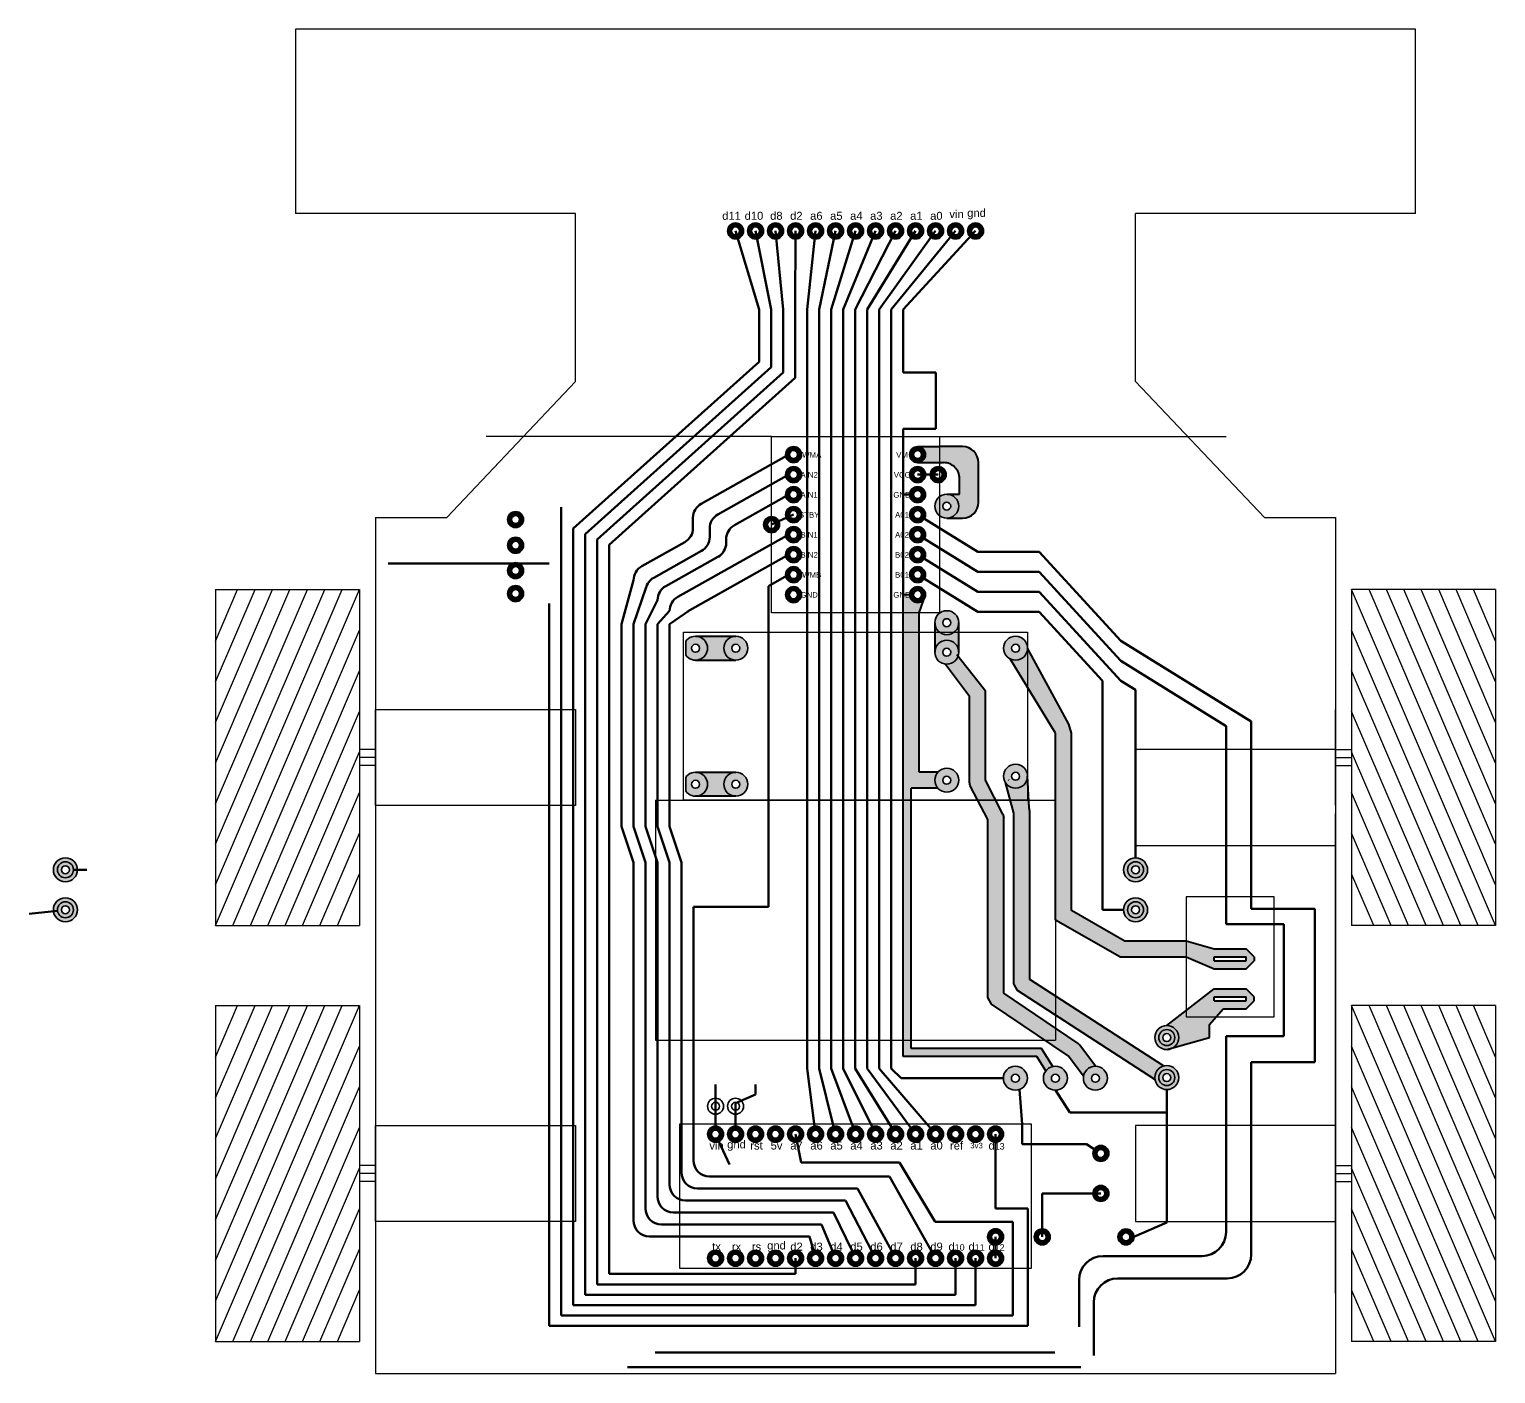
# Model space of a CAD drawing. Header units: millimetres. Extents: x 19 to 945, y 10 to 287.
# Drawn here: x 509.5 to 692.8, y 96.8 to 264.8 of the extents above; entities that cross this region are included whole.
import ezdxf

# ---------------------------------------------------------------- set-up
doc = ezdxf.new("R2010")
doc.units = ezdxf.units.MM
for name, color, linetype, lineweight in [('alimentacion', 7, 'Continuous', 40), ('ribetes', 7, 'Continuous', 100), ('TALADRO', 7, 'Continuous', 35)]:
    doc.layers.add(name, color=color, linetype=linetype, lineweight=lineweight)
for name, color, linetype in [('motores', 160, 'Continuous'), ('placas', 80, 'Continuous'), ('ruedas', 160, 'Continuous')]:
    doc.layers.add(name, color=color, linetype=linetype)
doc.styles.get("Standard").update_dxf_attribs({"font": 'arial.ttf'})

msp = doc.modelspace()

# ---------------------------------------------------------------- hatches: boundary and pattern name
at = {"layer": 'alimentacion'}
h = msp.add_hatch(color=256, dxfattribs=at)
h.dxf.hatch_style = 1
h.paths.add_polyline_path([(628.11, 210.7, 0.414214), (626.11, 212.7), (623.25, 212.7), (623.25, 210.7), (623.75, 210.7, -0.415831), (625.75, 208.69), (625.74, 206.76), (624.15, 206.76, -0.414214), (625.65, 205.26, -0.414214), (624.15, 203.76), (626.11, 203.76, 0.414214), (628.11, 205.76)])
h.paths.add_polyline_path([(623.25, 212.7), (620.5, 212.7, -0.414214), (621.5, 211.7, -0.414214), (620.5, 210.7), (622.82, 210.7), (623.25, 210.7)])
h = msp.add_hatch(color=256, dxfattribs=at)
h.dxf.hatch_style = 1
h.paths.add_polyline_path([(620.69, 191.95), (621.27, 193.56, -0.701288), (619.5, 194.2), (618.69, 194.2), (618.69, 136.5), (635.41, 136.5), (636.54, 134.7, -0.173629), (637.4, 135.23), (636, 137.5), (619.69, 137.5), (619.69, 170.01), (623.03, 170.01, -0.184483), (622.65, 171.01, -0.184483), (623.03, 172.01), (620.69, 172.01)])
h = msp.add_hatch(color=256, dxfattribs=at)
h.dxf.hatch_style = 1
h.paths.add_polyline_path([(625.65, 190.7, 1), (622.65, 190.7, 1)])
h.paths.add_polyline_path([(623.65, 190.7, -1), (624.65, 190.7, -1)], flags=16)
h.paths.add_polyline_path([(625.65, 190.7, -1), (622.65, 190.7), (622.65, 187.01, -1), (625.65, 187.01)])
h.paths.add_polyline_path([(622.65, 187.01, 1), (625.65, 187.01, 1)])
h.paths.add_polyline_path([(624.65, 187.01, -1), (623.65, 187.01, -1)], flags=16)
h = msp.add_hatch(color=256, dxfattribs=at)
h.dxf.hatch_style = 1
h.paths.add_polyline_path([(597.78, 189.01), (592.75, 189.01, -1), (592.75, 186.01), (597.78, 186.01, -0.414214), (596.28, 187.51, -0.414214)])
h.paths.add_polyline_path([(591.53, 188.37), (591.53, 186.65, 3.16825)])
h.paths.add_polyline_path([(593.25, 187.51, -1), (592.25, 187.51, -1)], flags=16)
h.paths.add_polyline_path([(596.28, 187.51, 0.414214), (597.78, 186.01, 0.414214), (599.28, 187.51, 1)])
h.paths.add_polyline_path([(598.28, 187.51, -1), (597.28, 187.51, -1)], flags=16)
h.paths.add_polyline_path([(591.53, 171.37), (591.53, 169.65, 3.16825)])
h.paths.add_polyline_path([(593.25, 170.51, -1), (592.25, 170.51, -1)], flags=16)
h.paths.add_polyline_path([(597.78, 172.01), (592.75, 172.01, -1), (592.75, 169.01), (597.78, 169.01, -0.414214), (596.28, 170.51, -0.414214)])
h.paths.add_polyline_path([(596.28, 170.51, 0.414214), (597.78, 169.01, 0.414214), (599.28, 170.51, 1)])
h.paths.add_polyline_path([(598.28, 170.51, -1), (597.28, 170.51, -1)], flags=16)
h = msp.add_hatch(color=256, dxfattribs=at)
h.dxf.hatch_style = 1
h.paths.add_polyline_path([(639.75, 176.89), (639.4, 178.03), (634.25, 187.51, -0.560376), (632.07, 186.17), (637.75, 176.89), (637.75, 153.51), (645.79, 148.95), (654.07, 148.95), (657.57, 147.45), (661.57, 147.45), (662.57, 148.45), (662.57, 148.95), (661.57, 149.95), (657.57, 149.95), (654.07, 150.95), (646.32, 150.95), (639.75, 154.74)])
h.paths.add_polyline_path([(657.57, 148.95), (661.57, 148.95), (661.57, 148.45), (657.57, 148.45)], flags=16)
h.paths.add_polyline_path([(631.25, 187.51, 1), (634.25, 187.51, 1)])
h.paths.add_polyline_path([(633.25, 187.51, -1), (632.25, 187.51, -1)], flags=16)
h = msp.add_hatch(color=256, dxfattribs=at)
h.dxf.hatch_style = 1
h.paths.add_polyline_path([(631.28, 166.33), (631.17, 166.79), (628.97, 171.02), (628.97, 182.18), (628.69, 182.56), (625.57, 186.52, -0.346003), (624.01, 185.52), (626.97, 181.52), (626.97, 170.77), (627.08, 170.31), (629.28, 166.09), (629.28, 143.85), (629.72, 143.02), (639.32, 136.56), (641.25, 134.04, -0.360652), (642.72, 135.27), (640.8, 137.91), (640.57, 138.13), (631.28, 144.38)])
h = msp.add_hatch(color=256, dxfattribs=at)
h.dxf.hatch_style = 1
h.paths.add_polyline_path([(622.65, 171.01, 1), (625.65, 171.01, 1)])
h.paths.add_polyline_path([(624.65, 171.01, -1), (623.65, 171.01, -1)], flags=16)
h = msp.add_hatch(color=256, dxfattribs=at)
h.dxf.hatch_style = 1
h.paths.add_polyline_path([(634.54, 167.12), (634.44, 167.55), (634.25, 171.51, -0.759265), (631.47, 170.73), (632.54, 166.89), (632.54, 145.56), (633, 144.72), (650.17, 133.62, -0.038962), (650.15, 133.85, -0.337974), (651.25, 135.3), (634.54, 146.1)])
h.paths.add_polyline_path([(631.25, 171.51, 1), (634.25, 171.51, 1)])
h.paths.add_polyline_path([(633.25, 171.51, -1), (632.25, 171.51, -1)], flags=16)
h = msp.add_hatch(color=256, dxfattribs=at)
h.dxf.hatch_style = 1
h.paths.add_polyline_path([(634.22, 133.77, 1), (631.22, 133.77, 1)])
h.paths.add_polyline_path([(632.22, 133.77, -1), (633.22, 133.77, -1)], flags=16)
h.paths.add_polyline_path([(639.22, 133.77, 1), (636.22, 133.77, 1)])
h.paths.add_polyline_path([(637.22, 133.77, -1), (638.22, 133.77, -1)], flags=16)
h.paths.add_polyline_path([(644.22, 133.77, 1), (641.22, 133.77, 1)])
h.paths.add_polyline_path([(642.22, 133.77, -1), (643.22, 133.77, -1)], flags=16)
h.paths.add_polyline_path([(658.69, 142.45), (661.57, 142.45), (662.57, 143.45), (662.57, 143.95), (661.57, 144.95), (657.57, 144.95), (651.65, 140.35, -0.414214), (653.15, 138.85, -0.261174), (652.43, 137.57), (656.98, 138.85), (656.98, 140.49)])
h.paths.add_polyline_path([(657.57, 143.45), (657.57, 143.95), (661.57, 143.95), (661.57, 143.45)], flags=16)
at = {"layer": 'TALADRO'}
h = msp.add_hatch(color=256, dxfattribs=at)
h.dxf.hatch_style = 1
h.paths.add_polyline_path([(598.75, 239.65, 1), (596.75, 239.65, 1)])
h.paths.add_polyline_path([(597.25, 239.65, -1), (598.25, 239.65, -1)], flags=16)
h = msp.add_hatch(color=256, dxfattribs=at)
h.dxf.hatch_style = 1
h.paths.add_polyline_path([(601.25, 239.65, 1), (599.25, 239.65, 1)])
h.paths.add_polyline_path([(599.75, 239.65, -1), (600.75, 239.65, -1)], flags=16)
h = msp.add_hatch(color=256, dxfattribs=at)
h.dxf.hatch_style = 1
h.paths.add_polyline_path([(603.75, 239.65, 1), (601.75, 239.65, 1)])
h.paths.add_polyline_path([(602.25, 239.65, -1), (603.25, 239.65, -1)], flags=16)
h = msp.add_hatch(color=256, dxfattribs=at)
h.dxf.hatch_style = 1
h.paths.add_polyline_path([(606.25, 239.65, 1), (604.25, 239.65, 1)])
h.paths.add_polyline_path([(604.75, 239.65, -1), (605.75, 239.65, -1)], flags=16)
h = msp.add_hatch(color=256, dxfattribs=at)
h.dxf.hatch_style = 1
h.paths.add_polyline_path([(608.75, 239.65, 1), (606.75, 239.65, 1)])
h.paths.add_polyline_path([(607.25, 239.65, -1), (608.25, 239.65, -1)], flags=16)
h = msp.add_hatch(color=256, dxfattribs=at)
h.dxf.hatch_style = 1
h.paths.add_polyline_path([(611.25, 239.65, 1), (609.25, 239.65, 1)])
h.paths.add_polyline_path([(609.75, 239.65, -1), (610.75, 239.65, -1)], flags=16)
h = msp.add_hatch(color=256, dxfattribs=at)
h.dxf.hatch_style = 1
h.paths.add_polyline_path([(613.75, 239.65, 1), (611.75, 239.65, 1)])
h.paths.add_polyline_path([(612.25, 239.65, -1), (613.25, 239.65, -1)], flags=16)
h = msp.add_hatch(color=256, dxfattribs=at)
h.dxf.hatch_style = 1
h.paths.add_polyline_path([(616.25, 239.65, 1), (614.25, 239.65, 1)])
h.paths.add_polyline_path([(614.75, 239.65, -1), (615.75, 239.65, -1)], flags=16)
h = msp.add_hatch(color=256, dxfattribs=at)
h.dxf.hatch_style = 1
h.paths.add_polyline_path([(618.75, 239.65, 1), (616.75, 239.65, 1)])
h.paths.add_polyline_path([(617.25, 239.65, -1), (618.25, 239.65, -1)], flags=16)
h = msp.add_hatch(color=256, dxfattribs=at)
h.dxf.hatch_style = 1
h.paths.add_polyline_path([(621.25, 239.65, 1), (619.25, 239.65, 1)])
h.paths.add_polyline_path([(619.75, 239.65, -1), (620.75, 239.65, -1)], flags=16)
h = msp.add_hatch(color=256, dxfattribs=at)
h.dxf.hatch_style = 1
h.paths.add_polyline_path([(623.75, 239.65, 1), (621.75, 239.65, 1)])
h.paths.add_polyline_path([(622.25, 239.65, -1), (623.25, 239.65, -1)], flags=16)
h = msp.add_hatch(color=256, dxfattribs=at)
h.dxf.hatch_style = 1
h.paths.add_polyline_path([(626.25, 239.65, 1), (624.25, 239.65, 1)])
h.paths.add_polyline_path([(624.75, 239.65, -1), (625.75, 239.65, -1)], flags=16)
h = msp.add_hatch(color=256, dxfattribs=at)
h.dxf.hatch_style = 1
h.paths.add_polyline_path([(628.75, 239.65, 1), (626.75, 239.65, 1)])
h.paths.add_polyline_path([(627.25, 239.65, -1), (628.25, 239.65, -1)], flags=16)
h = msp.add_hatch(color=256, dxfattribs=at)
h.dxf.hatch_style = 1
h.paths.add_polyline_path([(606, 211.7, 1), (604, 211.7, 1)])
h.paths.add_polyline_path([(604.5, 211.7, -1), (605.5, 211.7, -1)], flags=16)
h = msp.add_hatch(color=256, dxfattribs=at)
h.dxf.hatch_style = 1
h.paths.add_polyline_path([(621.5, 211.7, 1), (619.5, 211.7, 1)])
h.paths.add_polyline_path([(620, 211.7, -1), (621, 211.7, -1)], flags=16)
h = msp.add_hatch(color=256, dxfattribs=at)
h.dxf.hatch_style = 1
h.paths.add_polyline_path([(606, 209.2, 1), (604, 209.2, 1)])
h.paths.add_polyline_path([(604.5, 209.2, -1), (605.5, 209.2, -1)], flags=16)
h = msp.add_hatch(color=256, dxfattribs=at)
h.dxf.hatch_style = 1
h.paths.add_polyline_path([(621.5, 209.2, 1), (619.5, 209.2, 1)])
h.paths.add_polyline_path([(620, 209.2, -1), (621, 209.2, -1)], flags=16)
h = msp.add_hatch(color=256, dxfattribs=at)
h.dxf.hatch_style = 1
h.paths.add_polyline_path([(624.09, 209.2, 1), (622.09, 209.2, 1)])
h.paths.add_polyline_path([(622.59, 209.2, -1), (623.59, 209.2, -1)], flags=16)
h = msp.add_hatch(color=256, dxfattribs=at)
h.dxf.hatch_style = 1
h.paths.add_polyline_path([(606, 206.7, 1), (604, 206.7, 1)])
h.paths.add_polyline_path([(604.5, 206.7, -1), (605.5, 206.7, -1)], flags=16)
h = msp.add_hatch(color=256, dxfattribs=at)
h.dxf.hatch_style = 1
h.paths.add_polyline_path([(621.5, 206.7, 1), (619.5, 206.7, 1)])
h.paths.add_polyline_path([(620, 206.7, -1), (621, 206.7, -1)], flags=16)
h = msp.add_hatch(color=256, dxfattribs=at)
h.dxf.hatch_style = 1
h.paths.add_polyline_path([(623.25, 206.47), (623.25, 204.06, 0.61711), (625.65, 205.26, 0.61711)])
h.paths.add_polyline_path([(623.65, 205.26, -1), (624.65, 205.26, -1)], flags=16)
h.paths.add_polyline_path([(623.25, 206.47, 0.236774), (622.65, 205.26, 0.236774), (623.25, 204.06)])
h = msp.add_hatch(color=256, dxfattribs=at)
h.dxf.hatch_style = 1
h.paths.add_polyline_path([(571.26, 203.59, 1), (569.26, 203.59, 1)])
h.paths.add_polyline_path([(569.76, 203.59, -1), (570.76, 203.59, -1)], flags=16)
h = msp.add_hatch(color=256, dxfattribs=at)
h.dxf.hatch_style = 1
h.paths.add_polyline_path([(603.25, 202.95, 1), (601.25, 202.95, 1)])
h.paths.add_polyline_path([(601.75, 202.95, -1), (602.75, 202.95, -1)], flags=16)
h = msp.add_hatch(color=256, dxfattribs=at)
h.dxf.hatch_style = 1
h.paths.add_polyline_path([(606, 204.2, 1), (604, 204.2, 1)])
h.paths.add_polyline_path([(604.5, 204.2, -1), (605.5, 204.2, -1)], flags=16)
h = msp.add_hatch(color=256, dxfattribs=at)
h.dxf.hatch_style = 1
h.paths.add_polyline_path([(621.5, 204.2, 1), (619.5, 204.2, 1)])
h.paths.add_polyline_path([(620, 204.2, -1), (621, 204.2, -1)], flags=16)
h = msp.add_hatch(color=256, dxfattribs=at)
h.dxf.hatch_style = 1
h.paths.add_polyline_path([(606, 201.7, 1), (604, 201.7, 1)])
h.paths.add_polyline_path([(604.5, 201.7, -1), (605.5, 201.7, -1)], flags=16)
h = msp.add_hatch(color=256, dxfattribs=at)
h.dxf.hatch_style = 1
h.paths.add_polyline_path([(621.5, 201.7, 1), (619.5, 201.7, 1)])
h.paths.add_polyline_path([(620, 201.7, -1), (621, 201.7, -1)], flags=16)
h = msp.add_hatch(color=256, dxfattribs=at)
h.dxf.hatch_style = 1
h.paths.add_polyline_path([(571.26, 200.37, 1), (569.26, 200.37, 1)])
h.paths.add_polyline_path([(569.76, 200.37, -1), (570.76, 200.37, -1)], flags=16)
h = msp.add_hatch(color=256, dxfattribs=at)
h.dxf.hatch_style = 1
h.paths.add_polyline_path([(606, 199.2, 1), (604, 199.2, 1)])
h.paths.add_polyline_path([(604.5, 199.2, -1), (605.5, 199.2, -1)], flags=16)
h = msp.add_hatch(color=256, dxfattribs=at)
h.dxf.hatch_style = 1
h.paths.add_polyline_path([(621.5, 199.2, 1), (619.5, 199.2, 1)])
h.paths.add_polyline_path([(620, 199.2, -1), (621, 199.2, -1)], flags=16)
h = msp.add_hatch(color=256, dxfattribs=at)
h.dxf.hatch_style = 1
h.paths.add_polyline_path([(571.26, 197.21, 1), (569.26, 197.21, 1)])
h.paths.add_polyline_path([(569.76, 197.21, -1), (570.76, 197.21, -1)], flags=16)
h = msp.add_hatch(color=256, dxfattribs=at)
h.dxf.hatch_style = 1
h.paths.add_polyline_path([(606, 196.7, 1), (604, 196.7, 1)])
h.paths.add_polyline_path([(604.5, 196.7, -1), (605.5, 196.7, -1)], flags=16)
h = msp.add_hatch(color=256, dxfattribs=at)
h.dxf.hatch_style = 1
h.paths.add_polyline_path([(621.5, 196.7, 1), (619.5, 196.7, 1)])
h.paths.add_polyline_path([(620, 196.7, -1), (621, 196.7, -1)], flags=16)
h = msp.add_hatch(color=256, dxfattribs=at)
h.dxf.hatch_style = 1
h.paths.add_polyline_path([(571.26, 194.33, 1), (569.26, 194.33, 1)])
h.paths.add_polyline_path([(569.76, 194.33, -1), (570.76, 194.33, -1)], flags=16)
h = msp.add_hatch(color=256, dxfattribs=at)
h.dxf.hatch_style = 1
h.paths.add_polyline_path([(606, 194.2, 1), (604, 194.2, 1)])
h.paths.add_polyline_path([(604.5, 194.2, -1), (605.5, 194.2, -1)], flags=16)
h = msp.add_hatch(color=256, dxfattribs=at)
h.dxf.hatch_style = 1
h.paths.add_polyline_path([(621.5, 194.2, 1), (619.5, 194.2, 1)])
h.paths.add_polyline_path([(620, 194.2, -1), (621, 194.2, -1)], flags=16)
h = msp.add_hatch(color=256, dxfattribs=at)
h.dxf.hatch_style = 1
h.paths.add_polyline_path([(512.99, 159.82, -0.414214), (513.99, 160.82), (513.99, 161.32, 0.414214), (512.49, 159.82, 1), (515.49, 159.82, 0.414214), (513.99, 161.32), (513.99, 160.82, -0.414214), (514.99, 159.82, -1)])
h.paths.add_polyline_path([(514.99, 154.82, -1), (512.99, 154.82), (512.49, 154.82, 1), (515.49, 154.82, 1), (512.49, 154.82), (512.99, 154.82, -1)])
h = msp.add_hatch(color=256, dxfattribs=at)
h.dxf.hatch_style = 1
h.paths.add_polyline_path([(646.75, 159.82, -0.414214), (647.75, 160.82), (647.75, 161.32, 0.414214), (646.25, 159.82, 1), (649.25, 159.82, 0.414214), (647.75, 161.32), (647.75, 160.82, -0.414214), (648.75, 159.82, -1)])
h.paths.add_polyline_path([(648.75, 154.82, -1), (646.75, 154.82), (646.25, 154.82, 1), (649.25, 154.82, 1), (646.25, 154.82), (646.75, 154.82, -1)])
h = msp.add_hatch(color=256, dxfattribs=at)
h.dxf.hatch_style = 1
h.paths.add_polyline_path([(514.99, 159.82, 1), (512.99, 159.82, 1)])
h.paths.add_polyline_path([(513.49, 159.82, -1), (514.49, 159.82, -1)], flags=16)
h.paths.add_polyline_path([(512.99, 154.82, 1), (514.99, 154.82, 1)])
h.paths.add_polyline_path([(514.49, 154.82, -1), (513.49, 154.82, -1)], flags=16)
h = msp.add_hatch(color=256, dxfattribs=at)
h.dxf.hatch_style = 1
h.paths.add_polyline_path([(648.75, 159.82, 1), (646.75, 159.82, 1)])
h.paths.add_polyline_path([(647.25, 159.82, -1), (648.25, 159.82, -1)], flags=16)
h.paths.add_polyline_path([(646.75, 154.82, 1), (648.75, 154.82, 1)])
h.paths.add_polyline_path([(648.25, 154.82, -1), (647.25, 154.82, -1)], flags=16)
h = msp.add_hatch(color=256, dxfattribs=at)
h.dxf.hatch_style = 1
h.paths.add_polyline_path([(650.65, 138.85, -0.414214), (651.65, 139.85), (651.65, 140.35, 0.414214), (650.15, 138.85, 1), (653.15, 138.85, 0.414214), (651.65, 140.35), (651.65, 139.85, -0.414214), (652.65, 138.85, -1)])
h.paths.add_polyline_path([(652.65, 133.85, -1), (650.65, 133.85), (650.15, 133.85, 1), (653.15, 133.85, 1), (650.15, 133.85), (650.65, 133.85, -1)])
h = msp.add_hatch(color=256, dxfattribs=at)
h.dxf.hatch_style = 1
h.paths.add_polyline_path([(652.65, 138.85, 1), (650.65, 138.85, 1)])
h.paths.add_polyline_path([(651.15, 138.85, -1), (652.15, 138.85, -1)], flags=16)
h.paths.add_polyline_path([(650.65, 133.85, 1), (652.65, 133.85, 1)])
h.paths.add_polyline_path([(652.15, 133.85, -1), (651.15, 133.85, -1)], flags=16)
h = msp.add_hatch(color=256, dxfattribs=at)
h.dxf.hatch_style = 1
h.paths.add_polyline_path([(596.25, 126.78, 1), (594.25, 126.78, 1)])
h.paths.add_polyline_path([(594.75, 126.78, -1), (595.75, 126.78, -1)], flags=16)
h = msp.add_hatch(color=256, dxfattribs=at)
h.dxf.hatch_style = 1
h.paths.add_polyline_path([(598.75, 126.78, 1), (596.75, 126.78, 1)])
h.paths.add_polyline_path([(597.25, 126.78, -1), (598.25, 126.78, -1)], flags=16)
h = msp.add_hatch(color=256, dxfattribs=at)
h.dxf.hatch_style = 1
h.paths.add_polyline_path([(601.25, 126.78, 1), (599.25, 126.78, 1)])
h.paths.add_polyline_path([(599.75, 126.78, -1), (600.75, 126.78, -1)], flags=16)
h = msp.add_hatch(color=256, dxfattribs=at)
h.dxf.hatch_style = 1
h.paths.add_polyline_path([(603.75, 126.78, 1), (601.75, 126.78, 1)])
h.paths.add_polyline_path([(602.25, 126.78, -1), (603.25, 126.78, -1)], flags=16)
h = msp.add_hatch(color=256, dxfattribs=at)
h.dxf.hatch_style = 1
h.paths.add_polyline_path([(606.25, 126.78, 1), (604.25, 126.78, 1)])
h.paths.add_polyline_path([(604.75, 126.78, -1), (605.75, 126.78, -1)], flags=16)
h = msp.add_hatch(color=256, dxfattribs=at)
h.dxf.hatch_style = 1
h.paths.add_polyline_path([(608.75, 126.78, 1), (606.75, 126.78, 1)])
h.paths.add_polyline_path([(607.25, 126.78, -1), (608.25, 126.78, -1)], flags=16)
h = msp.add_hatch(color=256, dxfattribs=at)
h.dxf.hatch_style = 1
h.paths.add_polyline_path([(611.25, 126.78, 1), (609.25, 126.78, 1)])
h.paths.add_polyline_path([(609.75, 126.78, -1), (610.75, 126.78, -1)], flags=16)
h = msp.add_hatch(color=256, dxfattribs=at)
h.dxf.hatch_style = 1
h.paths.add_polyline_path([(613.75, 126.78, 1), (611.75, 126.78, 1)])
h.paths.add_polyline_path([(612.25, 126.78, -1), (613.25, 126.78, -1)], flags=16)
h = msp.add_hatch(color=256, dxfattribs=at)
h.dxf.hatch_style = 1
h.paths.add_polyline_path([(616.25, 126.78, 1), (614.25, 126.78, 1)])
h.paths.add_polyline_path([(614.75, 126.78, -1), (615.75, 126.78, -1)], flags=16)
h = msp.add_hatch(color=256, dxfattribs=at)
h.dxf.hatch_style = 1
h.paths.add_polyline_path([(618.75, 126.78, 1), (616.75, 126.78, 1)])
h.paths.add_polyline_path([(617.25, 126.78, -1), (618.25, 126.78, -1)], flags=16)
h = msp.add_hatch(color=256, dxfattribs=at)
h.dxf.hatch_style = 1
h.paths.add_polyline_path([(621.25, 126.78, 1), (619.25, 126.78, 1)])
h.paths.add_polyline_path([(619.75, 126.78, -1), (620.75, 126.78, -1)], flags=16)
h = msp.add_hatch(color=256, dxfattribs=at)
h.dxf.hatch_style = 1
h.paths.add_polyline_path([(623.75, 126.78, 1), (621.75, 126.78, 1)])
h.paths.add_polyline_path([(622.25, 126.78, -1), (623.25, 126.78, -1)], flags=16)
h = msp.add_hatch(color=256, dxfattribs=at)
h.dxf.hatch_style = 1
h.paths.add_polyline_path([(626.25, 126.78, 1), (624.25, 126.78, 1)])
h.paths.add_polyline_path([(624.75, 126.78, -1), (625.75, 126.78, -1)], flags=16)
h = msp.add_hatch(color=256, dxfattribs=at)
h.dxf.hatch_style = 1
h.paths.add_polyline_path([(628.75, 126.78, 1), (626.75, 126.78, 1)])
h.paths.add_polyline_path([(627.25, 126.78, -1), (628.25, 126.78, -1)], flags=16)
h = msp.add_hatch(color=256, dxfattribs=at)
h.dxf.hatch_style = 1
h.paths.add_polyline_path([(631.25, 126.78, 1), (629.25, 126.78, 1)])
h.paths.add_polyline_path([(629.75, 126.78, -1), (630.75, 126.78, -1)], flags=16)
h = msp.add_hatch(color=256, dxfattribs=at)
h.dxf.hatch_style = 1
h.paths.add_polyline_path([(644.41, 124.37, 1), (642.41, 124.37, 1)])
h.paths.add_polyline_path([(642.91, 124.37, -1), (643.91, 124.37, -1)], flags=16)
h = msp.add_hatch(color=256, dxfattribs=at)
h.dxf.hatch_style = 1
h.paths.add_polyline_path([(644.41, 119.37, 1), (642.41, 119.37, 1)])
h.paths.add_polyline_path([(642.91, 119.37, -1), (643.91, 119.37, -1)], flags=16)
h = msp.add_hatch(color=256, dxfattribs=at)
h.dxf.hatch_style = 1
h.paths.add_polyline_path([(631.25, 113.95, 1), (629.25, 113.95, 1)])
h.paths.add_polyline_path([(629.75, 113.95, -1), (630.75, 113.95, -1)], flags=16)
h = msp.add_hatch(color=256, dxfattribs=at)
h.dxf.hatch_style = 1
h.paths.add_polyline_path([(637.08, 113.94, 1), (635.08, 113.94, 1)])
h.paths.add_polyline_path([(635.58, 113.94, -1), (636.58, 113.94, -1)], flags=16)
h = msp.add_hatch(color=256, dxfattribs=at)
h.dxf.hatch_style = 1
h.paths.add_polyline_path([(647.55, 113.94, 1), (645.55, 113.94, 1)])
h.paths.add_polyline_path([(646.05, 113.94, -1), (647.05, 113.94, -1)], flags=16)
h = msp.add_hatch(color=256, dxfattribs=at)
h.dxf.hatch_style = 1
h.paths.add_polyline_path([(596.25, 111.28, 1), (594.25, 111.28, 1)])
h.paths.add_polyline_path([(594.75, 111.28, -1), (595.75, 111.28, -1)], flags=16)
h = msp.add_hatch(color=256, dxfattribs=at)
h.dxf.hatch_style = 1
h.paths.add_polyline_path([(598.75, 111.28, 1), (596.75, 111.28, 1)])
h.paths.add_polyline_path([(597.25, 111.28, -1), (598.25, 111.28, -1)], flags=16)
h = msp.add_hatch(color=256, dxfattribs=at)
h.dxf.hatch_style = 1
h.paths.add_polyline_path([(601.25, 111.28, 1), (599.25, 111.28, 1)])
h.paths.add_polyline_path([(599.75, 111.28, -1), (600.75, 111.28, -1)], flags=16)
h = msp.add_hatch(color=256, dxfattribs=at)
h.dxf.hatch_style = 1
h.paths.add_polyline_path([(603.75, 111.28, 1), (601.75, 111.28, 1)])
h.paths.add_polyline_path([(602.25, 111.28, -1), (603.25, 111.28, -1)], flags=16)
h = msp.add_hatch(color=256, dxfattribs=at)
h.dxf.hatch_style = 1
h.paths.add_polyline_path([(606.25, 111.28, 1), (604.25, 111.28, 1)])
h.paths.add_polyline_path([(604.75, 111.28, -1), (605.75, 111.28, -1)], flags=16)
h = msp.add_hatch(color=256, dxfattribs=at)
h.dxf.hatch_style = 1
h.paths.add_polyline_path([(608.75, 111.28, 1), (606.75, 111.28, 1)])
h.paths.add_polyline_path([(607.25, 111.28, -1), (608.25, 111.28, -1)], flags=16)
h = msp.add_hatch(color=256, dxfattribs=at)
h.dxf.hatch_style = 1
h.paths.add_polyline_path([(611.25, 111.28, 1), (609.25, 111.28, 1)])
h.paths.add_polyline_path([(609.75, 111.28, -1), (610.75, 111.28, -1)], flags=16)
h = msp.add_hatch(color=256, dxfattribs=at)
h.dxf.hatch_style = 1
h.paths.add_polyline_path([(613.75, 111.28, 1), (611.75, 111.28, 1)])
h.paths.add_polyline_path([(612.25, 111.28, -1), (613.25, 111.28, -1)], flags=16)
h = msp.add_hatch(color=256, dxfattribs=at)
h.dxf.hatch_style = 1
h.paths.add_polyline_path([(616.25, 111.28, 1), (614.25, 111.28, 1)])
h.paths.add_polyline_path([(614.75, 111.28, -1), (615.75, 111.28, -1)], flags=16)
h = msp.add_hatch(color=256, dxfattribs=at)
h.dxf.hatch_style = 1
h.paths.add_polyline_path([(618.75, 111.28, 1), (616.75, 111.28, 1)])
h.paths.add_polyline_path([(617.25, 111.28, -1), (618.25, 111.28, -1)], flags=16)
h = msp.add_hatch(color=256, dxfattribs=at)
h.dxf.hatch_style = 1
h.paths.add_polyline_path([(621.25, 111.28, 1), (619.25, 111.28, 1)])
h.paths.add_polyline_path([(619.75, 111.28, -1), (620.75, 111.28, -1)], flags=16)
h = msp.add_hatch(color=256, dxfattribs=at)
h.dxf.hatch_style = 1
h.paths.add_polyline_path([(623.75, 111.28, 1), (621.75, 111.28, 1)])
h.paths.add_polyline_path([(622.25, 111.28, -1), (623.25, 111.28, -1)], flags=16)
h = msp.add_hatch(color=256, dxfattribs=at)
h.dxf.hatch_style = 1
h.paths.add_polyline_path([(626.25, 111.28, 1), (624.25, 111.28, 1)])
h.paths.add_polyline_path([(624.75, 111.28, -1), (625.75, 111.28, -1)], flags=16)
h = msp.add_hatch(color=256, dxfattribs=at)
h.dxf.hatch_style = 1
h.paths.add_polyline_path([(628.75, 111.28, 1), (626.75, 111.28, 1)])
h.paths.add_polyline_path([(627.25, 111.28, -1), (628.25, 111.28, -1)], flags=16)
h = msp.add_hatch(color=256, dxfattribs=at)
h.dxf.hatch_style = 1
h.paths.add_polyline_path([(631.25, 111.28, 1), (629.25, 111.28, 1)])
h.paths.add_polyline_path([(629.75, 111.28, -1), (630.75, 111.28, -1)], flags=16)

# ---------------------------------------------------------------- linework, layer by layer
for p, q in [((682.75, 264.85), (542.75, 264.85)), ((542.75, 264.85), (542.75, 241.85)), ((682.75, 241.85), (682.75, 264.85)), ((577.75, 241.85), (542.75, 241.85)), ((577.75, 220.82), (577.75, 241.85)), ((682.75, 241.85), (647.75, 241.85)), ((647.75, 220.82), (647.75, 241.85)), ((561.66, 203.85), (577.75, 220.82)), ((663.85, 203.85), (647.75, 220.82)), ((552.75, 203.85), (552.75, 136.85)), ((552.75, 203.85), (561.66, 203.85)), ((663.85, 203.85), (672.75, 203.85)), ((672.75, 203.85), (672.75, 136.85)), ((552.75, 174.85), (550.75, 174.85)), ((672.75, 174.85), (674.75, 174.85)), ((552.75, 173.85), (550.75, 173.85)), ((552.75, 172.85), (550.75, 172.85)), ((672.75, 173.85), (674.75, 173.85)), ((672.75, 172.85), (674.75, 172.85)), ((672.75, 136.85), (672.75, 166.85)), ((552.75, 136.85), (552.75, 96.85)), ((672.75, 106.85), (672.75, 136.85)), ((672.75, 136.85), (672.75, 106.85)), ((552.75, 122.85), (550.75, 122.85)), ((672.75, 122.85), (674.75, 122.85)), ((552.75, 121.85), (550.75, 121.85)), ((672.75, 121.85), (674.75, 121.85)), ((552.75, 120.85), (550.75, 120.85)), ((672.75, 120.85), (674.75, 120.85)), ((672.75, 106.85), (672.75, 96.85)), ((552.75, 96.85), (582.75, 96.85)), ((582.75, 96.85), (672.75, 96.85))]:
    msp.add_line(p, q)
at = {"layer": 'alimentacion'}
for p, q in [((618.69, 136.5), (618.69, 214.92)), ((620.5, 212.7), (623.29, 212.7)), ((626.11, 212.7), (623.29, 212.7)), ((620.5, 210.7), (622.82, 210.7)), ((622.82, 210.7), (623.75, 210.7)), ((628.11, 205.76), (628.11, 210.7)), ((625.74, 206.76), (625.75, 208.69)), ((624.15, 206.76), (625.74, 206.76)), ((624.15, 203.76), (626.11, 203.76)), ((619.5, 194.2), (618.69, 194.2)), ((620.69, 191.95), (621.5, 194.2)), ((620.69, 172.01), (620.69, 191.95)), ((622.65, 190.7), (622.65, 187.01)), ((625.65, 187.01), (625.65, 190.7)), ((592.75, 189.01), (597.78, 189.01)), ((639.4, 178.03), (634.25, 187.51)), ((592.75, 186.01), (597.78, 186.01)), ((624.01, 185.52), (626.97, 181.52)), ((625.42, 186.71), (628.69, 182.56)), ((637.75, 176.89), (632.07, 186.17)), ((626.97, 170.77), (626.97, 181.52)), ((628.69, 182.56), (628.97, 182.18)), ((628.97, 171.02), (628.97, 182.18)), ((639.75, 176.89), (639.4, 178.03)), ((637.75, 153.51), (637.75, 176.89)), ((639.75, 154.74), (639.75, 176.89)), ((592.75, 172.01), (597.78, 172.01)), ((623.03, 172.01), (620.69, 172.01)), ((627.08, 170.31), (626.97, 170.77)), ((631.17, 166.79), (628.97, 171.02)), ((632.54, 166.89), (631.47, 170.73)), ((634.44, 167.55), (634.25, 171.51)), ((597.78, 169.01), (592.75, 169.01)), ((623.03, 170.01), (619.69, 170.01)), ((619.69, 137.5), (619.69, 170.01)), ((629.28, 166.09), (627.08, 170.31)), ((631.17, 166.79), (631.28, 166.33)), ((632.54, 145.56), (632.54, 166.89)), ((634.54, 167.12), (634.44, 167.55)), ((634.54, 146.1), (634.54, 167.12)), ((629.28, 143.85), (629.28, 166.09)), ((631.28, 144.38), (631.28, 166.33)), ((646.32, 150.95), (639.75, 154.74)), ((645.79, 148.95), (637.75, 153.51)), ((646.32, 150.95), (654.07, 150.95)), ((654.07, 150.95), (657.57, 149.95)), ((645.79, 148.95), (654.07, 148.95)), ((654.07, 148.95), (657.57, 147.45)), ((657.57, 149.95), (661.57, 149.95)), ((657.57, 148.45), (657.57, 148.95)), ((657.57, 148.95), (661.57, 148.95)), ((662.57, 148.95), (661.57, 149.95)), ((661.57, 148.45), (661.57, 148.95)), ((662.57, 148.95), (662.57, 148.45)), ((657.57, 148.45), (661.57, 148.45)), ((657.57, 147.45), (661.57, 147.45)), ((661.57, 147.45), (662.57, 148.45)), ((633, 144.72), (632.54, 145.56)), ((651.25, 135.3), (634.54, 146.1)), ((651.65, 140.35), (657.57, 144.95)), ((657.57, 144.95), (661.57, 144.95)), ((662.57, 143.95), (661.57, 144.95)), ((629.72, 143.02), (629.28, 143.85)), ((639.32, 136.56), (629.72, 143.02)), ((640.57, 138.13), (631.28, 144.38)), ((650.17, 133.62), (633, 144.72)), ((657.57, 143.45), (657.57, 143.95)), ((657.57, 143.95), (661.57, 143.95)), ((657.57, 143.45), (661.57, 143.45)), ((661.57, 143.45), (661.57, 143.95)), ((661.57, 142.45), (662.57, 143.45)), ((662.57, 143.45), (662.57, 143.95)), ((656.98, 140.49), (658.69, 142.45)), ((658.69, 142.45), (661.57, 142.45)), ((656.98, 138.85), (656.98, 140.49)), ((636, 137.5), (619.69, 137.5)), ((637.4, 135.23), (636, 137.5)), ((640.8, 137.91), (640.57, 138.13)), ((642.72, 135.27), (640.8, 137.91)), ((651.65, 137.35), (656.98, 138.85)), ((635.41, 136.5), (618.69, 136.5)), ((636.54, 134.7), (635.41, 136.5)), ((641.25, 134.04), (639.32, 136.56))]:
    msp.add_line(p, q, dxfattribs=at)
for centre, start, end in [((626.11, 210.7), 0, 90), ((623.75, 208.7), 359.6838, 90), ((626.11, 205.76), 270, 0)]:
    msp.add_arc(centre, 2, start, end, dxfattribs=at)
at = {"layer": 'motores'}
for p, q in [((552.75, 167.85), (552.75, 179.85)), ((552.75, 179.85), (577.75, 179.85)), ((577.75, 179.85), (577.75, 167.85)), ((672.75, 167.85), (672.75, 179.85)), ((647.75, 174.85), (647.75, 162.85)), ((672.75, 174.85), (647.75, 174.85)), ((577.75, 167.85), (552.75, 167.85)), ((647.75, 162.85), (672.75, 162.85)), ((552.75, 115.85), (552.75, 127.85)), ((552.75, 127.85), (577.75, 127.85)), ((577.75, 127.85), (577.75, 115.85)), ((647.75, 127.85), (647.75, 115.85)), ((672.75, 127.85), (647.75, 127.85)), ((672.75, 115.85), (672.75, 127.85)), ((577.75, 115.85), (552.75, 115.85)), ((647.75, 115.85), (672.75, 115.85))]:
    msp.add_line(p, q, dxfattribs=at)
at = {"layer": 'placas'}
for p, q in [((602.25, 213.95), (623.25, 213.95)), ((602.25, 191.95), (602.25, 213.95)), ((623.25, 213.95), (623.25, 191.95)), ((623.25, 191.95), (602.25, 191.95)), ((591.25, 168.51), (591.25, 189.51)), ((591.25, 189.51), (634.25, 189.51)), ((634.25, 189.51), (634.25, 168.51)), ((587.75, 168.51), (637.75, 168.51)), ((587.75, 168.51), (587.75, 138.51)), ((634.25, 168.51), (591.25, 168.51)), ((637.75, 168.51), (637.75, 138.51)), ((665.07, 156.45), (654.07, 156.45)), ((654.07, 156.45), (654.07, 141.45)), ((665.07, 141.45), (665.07, 156.45)), ((654.07, 141.45), (665.07, 141.45)), ((587.75, 138.51), (637.75, 138.51)), ((634.75, 128.03), (590.75, 128.03)), ((590.75, 128.03), (590.75, 110.03)), ((634.75, 110.03), (634.75, 128.03)), ((590.75, 110.03), (634.75, 110.03))]:
    msp.add_line(p, q, dxfattribs=at)
at = {"layer": 'ribetes'}
for p, q in [((600.69, 229.85), (597.75, 239.65)), ((602.19, 229.85), (600.25, 239.65)), ((603.69, 229.85), (602.75, 239.65)), ((605.19, 229.85), (605.25, 239.65)), ((606.69, 229.85), (607.75, 239.65)), ((608.19, 229.85), (610.25, 239.65)), ((609.69, 229.85), (612.75, 239.65)), ((611.19, 229.85), (615.25, 239.65)), ((612.69, 229.85), (617.75, 239.65)), ((614.19, 229.85), (620.25, 239.65)), ((615.69, 229.85), (622.75, 239.65)), ((617.19, 229.85), (625.25, 239.65)), ((618.69, 229.85), (627.75, 239.65)), ((600.69, 223.31), (600.69, 229.85)), ((602.19, 222.64), (602.19, 229.85)), ((603.69, 221.97), (603.69, 229.85)), ((605.19, 221.3), (605.19, 229.85)), ((606.69, 135), (606.69, 229.85)), ((608.19, 135), (608.19, 229.85)), ((609.69, 135), (609.69, 229.85)), ((611.19, 135), (611.19, 229.85)), ((612.69, 135), (612.69, 229.85)), ((614.19, 135), (614.19, 229.85)), ((615.69, 135), (615.69, 229.85)), ((617.19, 135), (617.19, 229.85)), ((618.69, 221.96), (618.69, 229.85)), ((600.69, 223.31), (577.44, 202.45)), ((602.19, 222.64), (578.94, 201.78)), ((603.69, 221.97), (580.44, 201.11)), ((622.78, 221.96), (618.69, 221.96)), ((622.78, 214.92), (622.78, 221.96)), ((605.19, 221.3), (581.94, 200.44)), ((618.69, 214.92), (622.78, 214.92)), ((618.69, 214.92), (618.69, 194.2)), ((604.13, 211.54), (593.45, 205.55)), ((604.13, 209.04), (595.54, 204.22)), ((620.5, 209.2), (623.09, 209.2)), ((604.13, 206.54), (597.6, 202.88)), ((619.5, 206.7), (618.69, 206.7)), ((575.94, 205.13), (575.94, 104.11)), ((592.43, 203.81), (592.43, 202.51)), ((602.25, 202.95), (605, 204.2)), ((577.44, 202.45), (577.44, 105.41)), ((578.94, 201.78), (578.94, 106.71)), ((594.52, 202.48), (594.52, 201.41)), ((580.44, 201.11), (580.44, 108.01)), ((581.94, 200.44), (581.94, 109.31)), ((591.41, 200.76), (586.02, 197.75)), ((604.13, 201.54), (590.52, 193.91)), ((596.58, 201.13), (596.58, 200.67)), ((554.32, 198.09), (574.44, 198.09)), ((593.5, 199.66), (587.52, 196.32)), ((595.55, 198.92), (589.02, 195.26)), ((604.13, 199.04), (592.02, 192.25)), ((604.13, 196.54), (601.87, 195.27)), ((585, 196), (583.5, 190.51)), ((586.55, 195.01), (585, 190.51)), ((601.87, 155.17), (601.87, 195.27)), ((574.44, 193.09), (574.44, 102.81)), ((588, 193.51), (586.5, 190.51)), ((588, 190.51), (589.5, 192.17)), ((589.5, 190.51), (592.02, 192.25)), ((583.5, 190.51), (583.5, 165.23)), ((585, 190.51), (585, 165.23)), ((585, 190.51), (585, 190.51)), ((586.5, 190.51), (586.5, 165.23)), ((588, 190.51), (588, 165.23)), ((589.5, 190.51), (589.5, 165.23)), ((631.89, 171.03), (631.88, 171.05)), ((585, 160.73), (583.5, 165.23)), ((586.5, 160.73), (585, 165.23)), ((588, 160.73), (586.5, 165.23)), ((589.5, 160.73), (588, 165.23)), ((591, 160.73), (589.5, 165.23)), ((585, 116), (585, 160.73)), ((586.5, 117.5), (586.5, 160.73)), ((588, 119), (588, 160.73)), ((589.5, 120.5), (589.5, 160.73)), ((591, 122), (591, 160.73)), ((592.5, 123.5), (592.5, 155.17)), ((592.5, 155.17), (601.87, 155.17)), ((607.63, 127.78), (606.69, 135)), ((610.01, 127.75), (608.19, 135)), ((612.4, 127.72), (609.69, 135)), ((614.81, 127.68), (611.19, 135)), ((617.23, 127.64), (612.69, 135)), ((619.66, 127.59), (614.19, 135)), ((622.1, 127.54), (615.69, 135)), ((618.43, 133.77), (617.19, 135)), ((595.25, 132.99), (595.25, 127.78)), ((600.25, 132.99), (600.25, 131.72)), ((631.22, 133.77), (618.43, 133.77)), ((633.22, 132.35), (633.59, 128.03)), ((639.55, 129.47), (637.72, 132.27)), ((651.65, 132.35), (651.65, 129.47)), ((600.25, 131.72), (597.73, 130.67)), ((597.73, 130.67), (597.75, 127.78)), ((639.55, 129.47), (651.65, 129.47)), ((651.65, 129.47), (651.65, 115.72)), ((605.95, 123.25), (605.25, 126.78)), ((630.25, 126.78), (630.25, 117.51)), ((633.59, 128.03), (633.59, 125.52)), ((595.67, 125.88), (597, 123)), ((633.59, 125.52), (641.6, 125.54)), ((641.6, 125.54), (642.57, 124.92)), ((618.25, 123.25), (605.95, 123.25)), ((622.71, 115.83), (618.25, 123.25)), ((617, 121.5), (594.5, 121.5)), ((622.26, 112.16), (617, 121.5)), ((613, 120), (593, 120)), ((617.27, 112.16), (613, 120)), ((636.08, 113.94), (636.08, 119.37)), ((643.41, 119.37), (636.08, 119.37)), ((611.5, 118.5), (591.5, 118.5)), ((614.79, 112.17), (611.5, 118.5)), ((630.25, 117.51), (634.3, 117.51)), ((634.3, 117.51), (634.3, 102.81)), ((608.5, 115.5), (588.5, 115.5)), ((610, 117), (590, 117)), ((609.87, 112.21), (608.5, 115.5)), ((612.32, 112.19), (610, 117)), ((632.41, 115.83), (622.71, 115.83)), ((632.41, 104.11), (632.41, 115.83)), ((651.65, 115.72), (647.55, 113.94)), ((607, 114), (587, 114)), ((607.49, 112.25), (607, 114)), ((630.25, 111.28), (630.25, 113.95)), ((605.25, 111.28), (605.25, 109.31)), ((620.25, 111.28), (620.25, 108.01)), ((625.25, 111.28), (625.25, 106.71)), ((627.75, 111.28), (627.75, 105.41)), ((605.25, 109.31), (581.94, 109.31)), ((625.25, 106.71), (578.94, 106.71)), ((620.25, 108.01), (580.44, 108.01)), ((627.75, 105.41), (577.44, 105.41)), ((605.25, 102.81), (574.44, 102.81)), ((632.41, 104.11), (575.94, 104.11)), ((605.25, 102.81), (634.3, 102.81))]:
    msp.add_line(p, q, dxfattribs=at)
at = {"layer": 'ribetes', "lineweight": 158}
for p, q in [((628.02, 199.54), (621.35, 203.67)), ((628.02, 197.04), (621.35, 201.17)), ((628.02, 194.54), (621.35, 198.67)), ((628.02, 199.54), (635.71, 199.54)), ((635.71, 199.54), (645.89, 188.45)), ((628.02, 192.04), (621.35, 196.17)), ((628.02, 197.04), (635.71, 197.04)), ((635.71, 197.04), (645.89, 185.95)), ((628.02, 194.54), (635.71, 194.54)), ((635.71, 194.54), (645.89, 183.45)), ((628.02, 192.04), (635.71, 192.04)), ((635.71, 192.04), (643.62, 183.42)), ((662.2, 178.33), (645.89, 188.45)), ((659.05, 177.78), (645.89, 185.95)), ((643.62, 154.82), (643.62, 183.42)), ((647.75, 182.29), (645.89, 183.45)), ((647.75, 161.32), (647.75, 182.29)), ((659.05, 153.01), (659.05, 177.78)), ((662.2, 154.93), (662.2, 178.33)), ((514.99, 159.82), (516.67, 159.82)), ((512.99, 154.71), (509.48, 154.32)), ((646.25, 154.82), (643.62, 154.82)), ((662.2, 154.93), (670.17, 154.93)), ((670.17, 154.93), (670.17, 135.77)), ((659.05, 153.01), (666.29, 153.01)), ((666.29, 153.01), (666.29, 139.03)), ((659.05, 114.55), (659.05, 139.03)), ((659.05, 139.03), (666.29, 139.03)), ((662.2, 111.75), (662.2, 135.77)), ((662.2, 135.77), (670.17, 135.77)), ((643.68, 111.55), (656.05, 111.55)), ((640.68, 102.69), (640.68, 108.55)), ((645.52, 108.75), (659.2, 108.75)), ((642.52, 99.12), (642.52, 105.75)), ((587.7, 99.48), (637.66, 99.48)), ((584.26, 97.67), (640.89, 97.67))]:
    msp.add_line(p, q, dxfattribs=at)
at = {"layer": 'ribetes'}
for centre, start, end in [((594.43, 203.81), 119.2616, 180), ((596.52, 202.48), 119.2616, 180), ((590.43, 202.51), 299.2616, 360), ((598.58, 201.13), 119.2616, 180), ((592.52, 201.41), 299.2616, 360), ((594.58, 200.67), 299.2616, 0), ((587, 196), 119.2616, 180), ((588.5, 194.57), 119.2616, 167.4129), ((590, 193.52), 119.2616, 180), ((591.5, 192.17), 119.2616, 180), ((593, 190.51), 119.2616, 130.0831), ((594.5, 123.5), 180, 270), ((593, 122), 180, 270), ((591.5, 120.5), 180, 270), ((588.5, 117.5), 180, 270), ((590, 119), 180, 270), ((587, 116), 180, 270)]:
    msp.add_arc(centre, 2, start, end, dxfattribs=at)
at = {"layer": 'ribetes', "lineweight": 158}
for centre, start, end in [((656.05, 114.55), 270, 0), ((643.68, 108.55), 90, 180), ((659.2, 111.75), 270, 360), ((645.52, 105.75), 90, 180)]:
    msp.add_arc(centre, 3, start, end, dxfattribs=at)
at = {"layer": 'ruedas'}
for p, q in [((602.25, 213.95), (566.57, 213.95)), ((623.25, 213.95), (659.08, 213.95)), ((532.75, 194.85), (550.75, 194.85)), ((532.75, 194.85), (532.75, 152.85)), ((532.75, 152.85), (550.75, 194.85)), ((532.75, 157.93), (548.58, 194.85)), ((532.75, 163), (546.4, 194.85)), ((532.75, 168.08), (544.23, 194.85)), ((532.75, 173.16), (542.05, 194.85)), ((532.75, 178.24), (539.87, 194.85)), ((532.75, 183.31), (537.7, 194.85)), ((532.75, 188.39), (535.52, 194.85)), ((550.75, 194.85), (550.75, 152.85)), ((692.75, 194.85), (674.75, 194.85)), ((674.75, 194.85), (674.75, 152.85)), ((692.75, 152.85), (674.75, 194.85)), ((692.75, 157.93), (676.93, 194.85)), ((692.75, 163), (679.11, 194.85)), ((692.75, 168.08), (681.28, 194.85)), ((692.75, 173.16), (683.46, 194.85)), ((692.75, 178.24), (685.63, 194.85)), ((692.75, 183.31), (687.81, 194.85)), ((692.75, 188.39), (689.99, 194.85)), ((692.75, 194.85), (692.75, 152.85)), ((534.93, 152.85), (550.75, 189.77)), ((690.58, 152.85), (674.75, 189.77)), ((537.11, 152.85), (550.75, 184.69)), ((688.4, 152.85), (674.75, 184.69)), ((539.28, 152.85), (550.75, 179.62)), ((686.23, 152.85), (674.75, 179.62)), ((541.46, 152.85), (550.75, 174.54)), ((684.05, 152.85), (674.75, 174.54)), ((543.63, 152.85), (550.75, 169.46)), ((681.87, 152.85), (674.75, 169.46)), ((545.81, 152.85), (550.75, 164.39)), ((679.7, 152.85), (674.75, 164.39)), ((547.99, 152.85), (550.75, 159.31)), ((677.52, 152.85), (674.75, 159.31)), ((532.75, 152.85), (550.75, 152.85)), ((692.75, 152.85), (674.75, 152.85)), ((532.75, 142.85), (550.75, 142.85)), ((532.75, 142.85), (532.75, 100.85)), ((532.75, 100.85), (550.75, 142.85)), ((532.75, 105.93), (548.58, 142.85)), ((532.75, 111), (546.4, 142.85)), ((532.75, 116.08), (544.23, 142.85)), ((532.75, 121.16), (542.05, 142.85)), ((532.75, 126.24), (539.87, 142.85)), ((532.75, 131.31), (537.7, 142.85)), ((532.75, 136.39), (535.52, 142.85)), ((550.75, 142.85), (550.75, 100.85)), ((692.75, 142.85), (674.75, 142.85)), ((674.75, 142.85), (674.75, 100.85)), ((692.75, 100.85), (674.75, 142.85)), ((692.75, 105.93), (676.93, 142.85)), ((692.75, 111), (679.11, 142.85)), ((692.75, 116.08), (681.28, 142.85)), ((692.75, 121.16), (683.46, 142.85)), ((692.75, 126.24), (685.63, 142.85)), ((692.75, 131.31), (687.81, 142.85)), ((692.75, 136.39), (689.99, 142.85)), ((692.75, 142.85), (692.75, 100.85)), ((534.93, 100.85), (550.75, 137.77)), ((690.58, 100.85), (674.75, 137.77)), ((537.11, 100.85), (550.75, 132.69)), ((688.4, 100.85), (674.75, 132.69)), ((539.28, 100.85), (550.75, 127.62)), ((686.23, 100.85), (674.75, 127.62)), ((541.46, 100.85), (550.75, 122.54)), ((684.05, 100.85), (674.75, 122.54)), ((543.63, 100.85), (550.75, 117.46)), ((681.87, 100.85), (674.75, 117.46)), ((545.81, 100.85), (550.75, 112.39)), ((679.7, 100.85), (674.75, 112.39)), ((547.99, 100.85), (550.75, 107.31)), ((677.52, 100.85), (674.75, 107.31)), ((532.75, 100.85), (550.75, 100.85)), ((692.75, 100.85), (674.75, 100.85))]:
    msp.add_line(p, q, dxfattribs=at)
at = {"layer": 'TALADRO'}
for p, q in [((591.53, 186.65), (591.53, 188.37)), ((591.53, 169.65), (591.53, 171.37))]:
    msp.add_line(p, q, dxfattribs=at)
for centre, radius in [((597.75, 239.65), 1), ((597.75, 239.65), 0.5), ((600.25, 239.65), 1), ((600.25, 239.65), 0.5), ((602.75, 239.65), 1), ((602.75, 239.65), 0.5), ((605.25, 239.65), 1), ((605.25, 239.65), 0.5), ((607.75, 239.65), 1), ((607.75, 239.65), 0.5), ((610.25, 239.65), 1), ((610.25, 239.65), 0.5), ((612.75, 239.65), 1), ((612.75, 239.65), 0.5), ((615.25, 239.65), 1), ((615.25, 239.65), 0.5), ((617.75, 239.65), 1), ((617.75, 239.65), 0.5), ((620.25, 239.65), 1), ((620.25, 239.65), 0.5), ((622.75, 239.65), 1), ((622.75, 239.65), 0.5), ((625.25, 239.65), 1), ((625.25, 239.65), 0.5), ((627.75, 239.65), 1), ((627.75, 239.65), 0.5), ((605, 211.7), 1), ((620.5, 211.7), 1), ((605, 211.7), 0.5), ((620.5, 211.7), 0.5), ((605, 209.2), 1), ((605, 209.2), 0.5), ((620.5, 209.2), 1), ((620.5, 209.2), 0.5), ((623.09, 209.2), 1), ((623.09, 209.2), 0.5), ((605, 206.7), 1), ((605, 206.7), 0.5), ((620.5, 206.7), 1), ((620.5, 206.7), 0.5), ((624.15, 205.26), 1.5), ((624.15, 205.26), 0.5), ((570.26, 203.59), 1), ((570.26, 203.59), 0.5), ((602.25, 202.95), 1), ((602.25, 202.95), 0.5), ((605, 204.2), 1), ((605, 204.2), 0.5), ((620.5, 204.2), 1), ((620.5, 204.2), 0.5), ((605, 201.7), 1), ((605, 201.7), 0.5), ((620.5, 201.7), 1), ((620.5, 201.7), 0.5), ((570.26, 200.37), 1), ((570.26, 200.37), 0.5), ((605, 199.2), 1), ((620.5, 199.2), 1), ((570.26, 197.21), 1), ((605, 199.2), 0.5), ((620.5, 199.2), 0.5), ((570.26, 197.21), 0.5), ((605, 196.7), 1), ((605, 196.7), 0.5), ((620.5, 196.7), 1), ((620.5, 196.7), 0.5), ((570.26, 194.33), 1), ((570.26, 194.33), 0.5), ((605, 194.2), 1), ((605, 194.2), 0.5), ((620.5, 194.2), 1), ((620.5, 194.2), 0.5), ((624.15, 190.7), 1.5), ((624.15, 190.7), 0.5), ((597.78, 187.51), 1.5), ((632.75, 187.51), 1.5), ((592.75, 187.51), 0.5), ((597.78, 187.51), 0.5), ((624.15, 187.01), 1.5), ((624.15, 187.01), 0.5), ((632.75, 187.51), 0.5), ((624.15, 171.01), 1.5), ((632.75, 171.51), 1.5), ((592.75, 170.51), 0.5), ((597.78, 170.51), 1.5), ((597.78, 170.51), 0.5), ((624.15, 171.01), 0.5), ((632.75, 171.51), 0.5), ((513.99, 159.82), 1.5), ((647.75, 159.82), 1.5), ((513.99, 159.82), 1), ((513.99, 159.82), 0.5), ((647.75, 159.82), 1), ((647.75, 159.82), 0.5), ((513.99, 154.82), 1.5), ((513.99, 154.82), 1), ((647.75, 154.82), 1.5), ((647.75, 154.82), 1), ((513.99, 154.82), 0.5), ((647.75, 154.82), 0.5), ((651.65, 138.85), 1.5), ((651.65, 138.85), 1), ((651.65, 138.85), 0.5), ((632.72, 133.77), 1.5), ((632.72, 133.77), 0.5), ((637.72, 133.77), 1.5), ((637.72, 133.77), 0.5), ((642.72, 133.77), 1.5), ((642.72, 133.77), 0.5), ((651.65, 133.85), 1.5), ((651.65, 133.85), 1), ((651.65, 133.85), 0.5), ((595.25, 130.27), 1), ((595.25, 130.27), 0.5), ((597.75, 130.27), 1), ((597.75, 130.27), 0.5), ((595.25, 126.78), 1), ((595.25, 126.78), 1), ((595.25, 126.78), 0.5), ((595.25, 126.78), 0.5), ((597.75, 126.78), 1), ((597.75, 126.78), 0.5), ((600.25, 126.78), 1), ((600.25, 126.78), 0.75), ((600.25, 126.78), 0.5), ((600.25, 126.78), 0.5), ((602.75, 126.78), 1), ((602.75, 126.78), 0.75), ((602.75, 126.78), 0.5), ((602.75, 126.78), 0.5), ((605.25, 126.78), 1), ((605.25, 126.78), 0.5), ((607.75, 126.78), 1), ((607.75, 126.78), 0.5), ((610.25, 126.78), 1), ((610.25, 126.78), 0.5), ((612.75, 126.78), 1), ((612.75, 126.78), 0.5), ((615.25, 126.78), 1), ((615.25, 126.78), 0.5), ((617.75, 126.78), 1), ((617.75, 126.78), 0.5), ((620.25, 126.78), 1), ((620.25, 126.78), 0.5), ((622.75, 126.78), 1), ((622.75, 126.78), 0.5), ((625.25, 126.78), 1), ((625.25, 126.78), 0.5), ((627.75, 126.78), 1), ((627.75, 126.78), 0.5), ((630.25, 126.78), 1), ((630.25, 126.78), 0.5), ((643.41, 124.37), 1), ((643.41, 124.37), 0.5), ((643.41, 119.37), 1), ((643.41, 119.37), 0.5), ((630.25, 113.95), 1), ((630.25, 113.95), 0.5), ((636.08, 113.94), 1), ((636.08, 113.94), 0.5), ((646.55, 113.94), 1), ((646.55, 113.94), 0.5), ((595.25, 111.28), 1), ((597.75, 111.28), 1), ((600.25, 111.28), 1), ((602.75, 111.28), 1), ((605.25, 111.28), 1), ((607.75, 111.28), 1), ((610.25, 111.28), 1), ((612.75, 111.28), 1), ((615.25, 111.28), 1), ((617.75, 111.28), 1), ((620.25, 111.28), 1), ((622.75, 111.28), 1), ((625.25, 111.28), 1), ((627.75, 111.28), 1), ((630.25, 111.28), 1), ((595.25, 111.28), 0.5), ((597.75, 111.28), 0.5), ((600.25, 111.28), 0.5), ((602.75, 111.28), 0.5), ((605.25, 111.28), 0.5), ((607.75, 111.28), 0.5), ((610.25, 111.28), 0.5), ((612.75, 111.28), 0.5), ((615.25, 111.28), 0.5), ((617.75, 111.28), 0.5), ((620.25, 111.28), 0.5), ((622.75, 111.28), 0.5), ((625.25, 111.28), 0.5), ((627.75, 111.28), 0.5), ((630.25, 111.28), 0.5)]:
    msp.add_circle(centre, radius, dxfattribs=at)
for centre in [(592.75, 187.51), (592.75, 170.51)]:
    msp.add_arc(centre, 1.5, 215.0347, 144.9653, dxfattribs=at)

# ---------------------------------------------------------------- texts
at = {"layer": 'placas', "attachment_point": 5}
for s, insert, char_height in [('d11', (597.25, 241.54), 1), ('d10', (600.05, 241.54), 1), ('d8', (602.85, 241.54), 1), ('d2', (605.35, 241.54), 1), ('a6', (607.85, 241.54), 1), ('a5', (610.35, 241.54), 1), ('a4', (612.85, 241.54), 1), ('a3', (615.35, 241.54), 1), ('a2', (617.85, 241.54), 1), ('a1', (620.35, 241.54), 1), ('a0', (622.85, 241.54), 1), ('vin', (625.37, 241.76), 1), ('gnd', (627.87, 241.76), 1), ('PWMA', (606.95, 211.67), 0.7), ('VM', (618.56, 211.67), 0.7), ('AIN2', (606.95, 209.17), 0.7), ('VCC', (618.56, 209.17), 0.7), ('AIN1', (606.95, 206.67), 0.7), ('GND', (618.56, 206.67), 0.7), ('STBY', (606.95, 204.17), 0.7), ('A01', (618.56, 204.17), 0.7), ('BIN1', (606.95, 201.67), 0.7), ('A02', (618.56, 201.67), 0.7), ('BIN2', (606.95, 199.17), 0.7), ('B02', (618.56, 199.17), 0.7), ('PWMB', (606.95, 196.67), 0.7), ('B01', (618.56, 196.67), 0.7), ('GND', (606.95, 194.17), 0.7), ('GND', (618.56, 194.17), 0.7), ('vin', (595.37, 125.35), 1), ('gnd', (597.87, 125.35), 1), ('rst', (600.37, 125.35), 1), ('5v', (602.87, 125.35), 1), ('a7', (605.37, 125.35), 1), ('a6', (607.87, 125.35), 1), ('a5', (610.37, 125.35), 1), ('a4', (612.87, 125.35), 1), ('a3', (615.37, 125.35), 1), ('a2', (617.87, 125.35), 1), ('a1', (620.37, 125.35), 1), ('a0', (622.87, 125.35), 1), ('ref', (625.37, 125.35), 1), ('3v3', (627.87, 125.35), 0.7), ('d{\\H0.8x;13}', (630.37, 125.35), 1), ('tx', (595.37, 112.72), 1), ('rx', (597.87, 112.72), 1), ('rs', (600.37, 112.72), 1), ('gnd', (602.87, 112.72), 1), ('d2', (605.37, 112.72), 1), ('d3', (607.87, 112.72), 1), ('d4', (610.37, 112.72), 1), ('d5', (612.87, 112.72), 1), ('d6', (615.37, 112.72), 1), ('d7', (617.87, 112.72), 1), ('d8', (620.37, 112.72), 1), ('d9', (622.87, 112.72), 1), ('d{\\H0.8x;10}', (625.37, 112.72), 1), ('d{\\H0.8x;11}', (627.87, 112.72), 1), ('d{\\H0.8x;12}', (630.37, 112.72), 1)]:
    msp.add_mtext_dynamic_manual_height_columns(s, width=2.2173, gutter_width=12.5, heights=[0], dxfattribs=dict(at, insert=insert, char_height=char_height))

doc.saveas('drawing.dxf')
